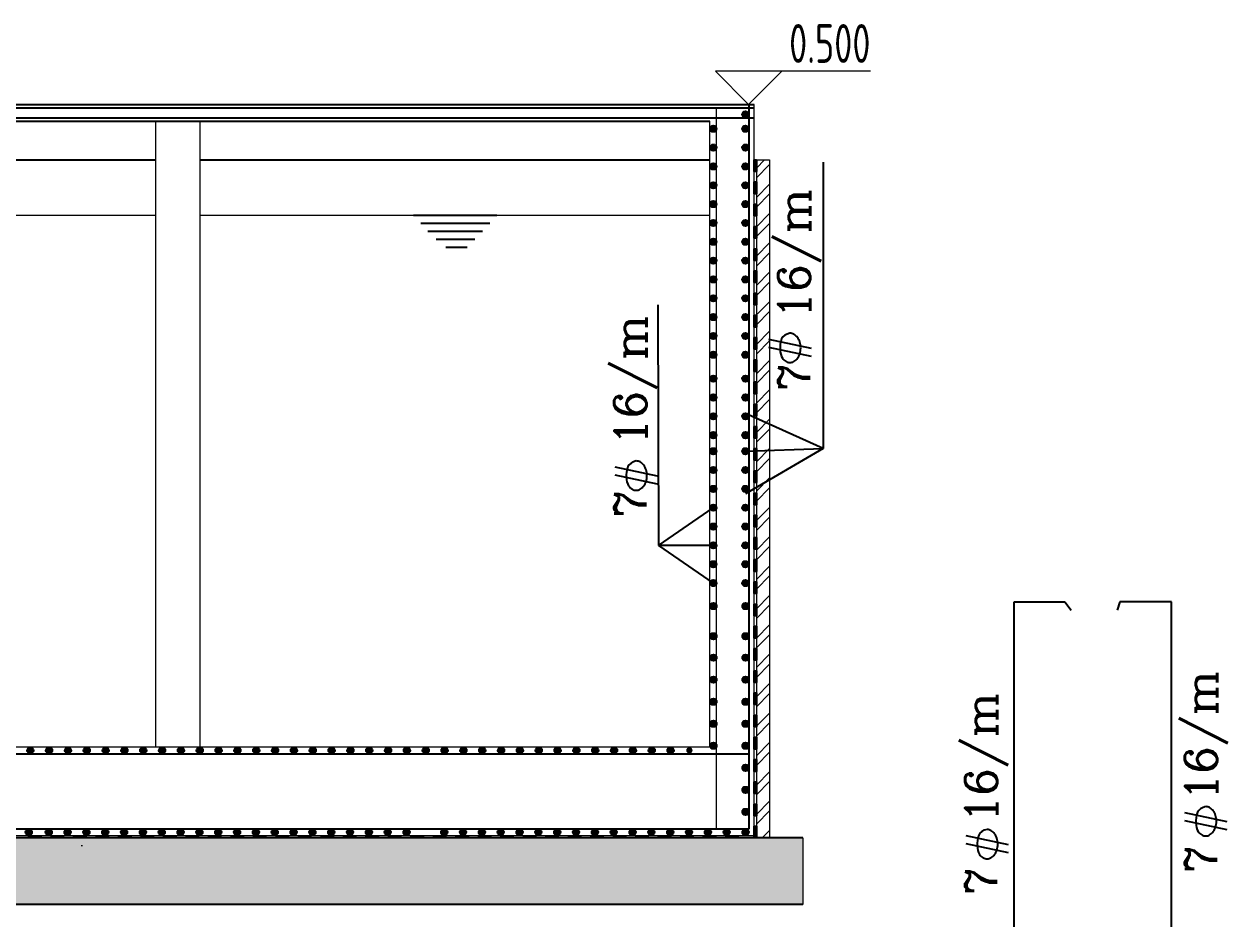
# Model space of a CAD drawing. Header units: metres. Extents: x 64 to 364, y 186 to 335.
# Drawn here: x 254.12 to 264.98, y 293.72 to 301.8 of the extents above; entities that cross this region are included whole.
import ezdxf
from ezdxf.enums import TextEntityAlignment as Align

# ---------------------------------------------------------------- set-up
doc = ezdxf.new("R2010")
doc.units = ezdxf.units.M
doc.header["$MEASUREMENT"] = 0
for name, color, linetype in [('91-TABLE-TEXT', 3, 'Continuous'), ('beam', 3, 'Continuous'), ('COLUMNS', 210, 'Continuous'), ('Conc Block', 253, 'Continuous'), ('DIMENSIONS', 2, 'Continuous'), ('HATCH', 252, 'Continuous'), ('Isolation', 30, 'Continuous'), ('PC', 8, 'Continuous'), ('RC', 1, 'Continuous'), ('STEEL', 5, 'Continuous'), ('Water', 4, 'Continuous'), ('YQ_ELEV', 200, 'Continuous')]:
    doc.layers.add(name, color=color, linetype=linetype)
doc.styles.add('ROMANC', font='romanc.shx')
doc.styles.add('YQ_ELEV', font='SUPEROS.SHX', dxfattribs={"width": 0.8, "bigfont": 'HZDX.SHX'})

# ---------------------------------------------------------------- blocks, each defined once
blk = doc.blocks.new('*U246')
at = {"layer": 'Isolation'}
blk.add_hatch(color=256, dxfattribs=at).paths.add_polyline_path([(-0.01, -0.053), (-0.01, 0.053), (0.01, 0.053), (0.01, -0.053)])
blk.add_lwpolyline([(0.01, 0.053), (0.01, -0.053), (-0.01, -0.053), (-0.01, 0.053)], close=True, dxfattribs=at)
blk = doc.blocks.new('*U247')
at = {"layer": 'HATCH', "color": 0, "linetype": 'ByBlock', "lineweight": -2, "transparency": 16777216}
for p in [(0, 6.014), (0, 5.814), (0, 5.613), (0, 5.413), (0, 5.212), (0, 5.012), (0, 4.811), (0, 4.611), (0, 4.41), (0, 4.21), (0, 4.009), (0, 3.809), (0, 3.608), (0, 3.408), (0, 3.207), (0, 3.007), (0, 2.807), (0, 2.606), (0, 2.406), (0, 2.205), (0, 2.005), (0, 1.804), (0, 1.604), (0, 1.403), (0, 1.203), (0, 1.002), (0, 0.802), (0, 0.601), (0, 0.401), (0, 0.2), (0, 0)]:
    blk.add_blockref('*U246', p, dxfattribs=at)

msp = doc.modelspace()

# ---------------------------------------------------------------- hatches: boundary and pattern name
at = {"layer": 'HATCH', "lineweight": 9}
h = msp.add_hatch(dxfattribs=at)
h.set_pattern_fill('ANSI32', color=256, scale=0.5)
h.paths.add_polyline_path([(260.8459, 300.5752), (260.7259, 300.5752), (260.7259, 300.4692), (260.7259, 294.4552), (260.8459, 294.4552)])
h.paths.add_polyline_path([(240.2859, 300.5752), (240.1659, 300.5752), (240.1659, 294.4552), (240.2859, 294.4552), (240.2859, 294.5613)])
h = msp.add_hatch(dxfattribs=at)
h.set_pattern_fill('AR-CONC', color=256)
h.set_pattern_definition([(50, (-94.388, 46.956), (7.1726, -0.62752), [0.75, -8.25]), (355, (-94.388, 46.956), (-1.38751, 7.52192), [0.6, -6.6]), (100.4514, (-93.79, 46.904), (5.78509, 6.8944), [0.6374, -7.01142]), (46.1842, (-94.388, 48.956), (10.67241, -1.6552), [1.125, -12.375]), (96.6356, (-93.498, 48.818), (9.34662, 9.74119), [0.9561, -10.51714]), (351.1842, (-94.388, 48.956), (9.34662, 9.7412), [0.9, -9.9]), (21, (-93.388, 48.456), (5.96907, -4.02619), [0.75, -8.25]), (326, (-93.388, 48.456), (2.43315, 7.2515), [0.6, -6.6]), (71.4514, (-92.89, 48.1207), (8.40222, 3.22531), [0.6374, -7.01142]), (37.5, (-94.3877, 46.9562), (0.121599, 3.328939), [0, -6.52, 0, -6.7, 0, -6.625]), (7.5, (-94.3877, 46.956), (2.630695, 3.944117), [0, -3.82, 0, -6.37, 0, -2.525]), (327.5, (-96.6177, 46.9562), (5.338224, -0.225549), [0, -2.5, 0, -7.8, 0, -10.35]), (317.5, (-97.6177, 46.956), (5.83186, 1.00105), [0, -3.25, 0, -5.18, 0, -7.35])])
h.paths.add_polyline_path([(260.5059, 294.4552), (260.4529, 294.4552), (240.5059, 294.4552), (240.5059, 294.1552), (260.5059, 294.1552)])
h.paths.add_polyline_path([(261.1459, 294.4552), (260.5059, 294.4552), (260.5059, 294.1552), (261.1459, 294.1552)])
h.paths.add_polyline_path([(240.5059, 294.4552), (239.8659, 294.4552), (239.8659, 294.1552), (240.5059, 294.1552)])
h = msp.add_hatch(dxfattribs=at)
h.set_pattern_fill('AR-CONC', color=256, scale=0.05)
h.set_pattern_definition([(50, (-94.3877, 46.95617), (0.3586301, -0.03137607), [0.0375, -0.4125]), (355, (-94.3877, 46.95617), (-0.06937567, 0.37609607), [0.03, -0.33]), (100.45144, (-94.35782, 46.95355), (0.28925442, 0.34472), [0.0318701, -0.35057106]), (46.1842, (-94.3877, 47.05617), (0.53362067, -0.08275964), [0.05625, -0.61875]), (96.63564, (-94.34324, 47.04927), (0.467331, 0.4870593), [0.0478052, -0.5258569]), (351.18416, (-94.3877, 47.05617), (0.467331, 0.4870593), [0.045, -0.495]), (21, (-94.3377, 47.03117), (0.29845353, -0.20130945), [0.0375, -0.4125]), (326, (-94.3377, 47.03117), (0.12165767, 0.36257502), [0.03, -0.33]), (71.451445, (-94.31284, 47.0144), (0.4201112, 0.16126558), [0.0318701, -0.35057106]), (37.5, (-94.38771, 46.95617), (0.006079928, 0.166446927), [0, -0.326, 0, -0.335, 0, -0.33125]), (7.5, (-94.38771, 46.95617), (0.13153477, 0.197205856), [0, -0.191, 0, -0.3185, 0, -0.12625]), (327.5, (-94.49921, 46.95617), (0.26691122, -0.011277436), [0, -0.125, 0, -0.39, 0, -0.5175]), (317.5, (-94.5492, 46.95617), (0.29159308, 0.05005249), [0, -0.1625, 0, -0.259, 0, -0.3675])])
h.paths.add_polyline_path([(261.1459, 294.4552), (260.5059, 294.4552), (260.5059, 293.8552), (261.1459, 293.8552)])
h.paths.add_polyline_path([(260.5059, 294.4552), (260.4529, 294.4552), (240.5059, 294.4552), (240.5059, 293.8552), (260.5059, 293.8552)])
h.paths.add_polyline_path([(240.5059, 294.4552), (239.8659, 294.4552), (239.8659, 293.8552), (240.5059, 293.8552)])
at = {"layer": 'Isolation'}
for points in [[(254.1599, 294.4752), (254.266, 294.4752), (254.266, 294.4552), (254.1599, 294.4552)], [(254.3629, 294.4752), (254.469, 294.4752), (254.469, 294.4552), (254.3629, 294.4552)], [(254.5659, 294.4752), (254.672, 294.4752), (254.672, 294.4552), (254.5659, 294.4552)], [(254.7689, 294.4752), (254.875, 294.4752), (254.875, 294.4552), (254.7689, 294.4552)], [(254.9719, 294.4752), (255.078, 294.4752), (255.078, 294.4552), (254.9719, 294.4552)], [(255.1749, 294.4752), (255.281, 294.4752), (255.281, 294.4552), (255.1749, 294.4552)], [(255.3779, 294.4752), (255.484, 294.4752), (255.484, 294.4552), (255.3779, 294.4552)], [(255.5809, 294.4752), (255.687, 294.4752), (255.687, 294.4552), (255.5809, 294.4552)], [(255.7839, 294.4752), (255.89, 294.4752), (255.89, 294.4552), (255.7839, 294.4552)], [(255.9869, 294.4752), (256.093, 294.4752), (256.093, 294.4552), (255.9869, 294.4552)], [(256.1899, 294.4752), (256.296, 294.4752), (256.296, 294.4552), (256.1899, 294.4552)], [(256.3929, 294.4752), (256.499, 294.4752), (256.499, 294.4552), (256.3929, 294.4552)], [(256.5959, 294.4752), (256.702, 294.4752), (256.702, 294.4552), (256.5959, 294.4552)], [(256.7989, 294.4752), (256.905, 294.4752), (256.905, 294.4552), (256.7989, 294.4552)], [(257.0019, 294.4752), (257.108, 294.4752), (257.108, 294.4552), (257.0019, 294.4552)], [(257.2049, 294.4752), (257.311, 294.4752), (257.311, 294.4552), (257.2049, 294.4552)], [(257.4079, 294.4752), (257.514, 294.4752), (257.514, 294.4552), (257.4079, 294.4552)], [(257.6109, 294.4752), (257.717, 294.4752), (257.717, 294.4552), (257.6109, 294.4552)], [(257.8139, 294.4752), (257.92, 294.4752), (257.92, 294.4552), (257.8139, 294.4552)], [(258.0169, 294.4752), (258.123, 294.4752), (258.123, 294.4552), (258.0169, 294.4552)], [(258.2199, 294.4752), (258.326, 294.4752), (258.326, 294.4552), (258.2199, 294.4552)], [(258.4229, 294.4752), (258.529, 294.4752), (258.529, 294.4552), (258.4229, 294.4552)], [(258.6259, 294.4752), (258.732, 294.4752), (258.732, 294.4552), (258.6259, 294.4552)], [(258.8289, 294.4752), (258.935, 294.4752), (258.935, 294.4552), (258.8289, 294.4552)], [(259.0319, 294.4752), (259.138, 294.4752), (259.138, 294.4552), (259.0319, 294.4552)], [(259.2349, 294.4752), (259.341, 294.4752), (259.341, 294.4552), (259.2349, 294.4552)], [(259.4379, 294.4752), (259.544, 294.4752), (259.544, 294.4552), (259.4379, 294.4552)], [(259.6409, 294.4752), (259.747, 294.4752), (259.747, 294.4552), (259.6409, 294.4552)], [(259.8439, 294.4752), (259.95, 294.4752), (259.95, 294.4552), (259.8439, 294.4552)], [(260.0469, 294.4752), (260.153, 294.4752), (260.153, 294.4552), (260.0469, 294.4552)], [(260.2499, 294.4752), (260.356, 294.4752), (260.356, 294.4552), (260.2499, 294.4552)], [(260.4529, 294.4752), (260.559, 294.4752), (260.559, 294.4552), (260.4529, 294.4552)]]:
    msp.add_hatch(color=256, dxfattribs=at).paths.add_polyline_path(points)
at = {"layer": 'STEEL', "ltscale": 0.2}
h = msp.add_hatch(color=256, dxfattribs=at)
h.paths.add_polyline_path([(260.6558, 300.9842), (260.5987, 300.9842, -1)])
h.paths.add_polyline_path([(260.6558, 300.9842, -1), (260.5987, 300.9842)])
h = msp.add_hatch(color=256, dxfattribs=at)
h.paths.add_polyline_path([(260.3657, 300.8557), (260.3087, 300.8557, -1)])
h.paths.add_polyline_path([(260.3657, 300.8557, -1), (260.3087, 300.8557)])
h = msp.add_hatch(color=256, dxfattribs=at)
h.paths.add_polyline_path([(260.6558, 300.8557), (260.5987, 300.8557, -1)])
h.paths.add_polyline_path([(260.6558, 300.8557, -1), (260.5987, 300.8557)])
h = msp.add_hatch(color=256, dxfattribs=at)
h.paths.add_polyline_path([(260.3657, 300.6857), (260.3087, 300.6857, -1)])
h.paths.add_polyline_path([(260.3657, 300.6857, -1), (260.3087, 300.6857)])
h = msp.add_hatch(color=256, dxfattribs=at)
h.paths.add_polyline_path([(260.6558, 300.6857), (260.5987, 300.6857, -1)])
h.paths.add_polyline_path([(260.6558, 300.6857, -1), (260.5987, 300.6857)])
h = msp.add_hatch(color=256, dxfattribs=at)
h.paths.add_polyline_path([(260.3657, 300.5157), (260.3087, 300.5157, -1)])
h.paths.add_polyline_path([(260.3657, 300.5157, -1), (260.3087, 300.5157)])
h = msp.add_hatch(color=256, dxfattribs=at)
h.paths.add_polyline_path([(260.6558, 300.5157), (260.5987, 300.5157, -1)])
h.paths.add_polyline_path([(260.6558, 300.5157, -1), (260.5987, 300.5157)])
h = msp.add_hatch(color=256, dxfattribs=at)
h.paths.add_polyline_path([(260.3657, 300.3457), (260.3087, 300.3457, -1)])
h.paths.add_polyline_path([(260.3657, 300.3457, -1), (260.3087, 300.3457)])
h = msp.add_hatch(color=256, dxfattribs=at)
h.paths.add_polyline_path([(260.6558, 300.3457), (260.5987, 300.3457, -1)])
h.paths.add_polyline_path([(260.6558, 300.3457, -1), (260.5987, 300.3457)])
h = msp.add_hatch(color=256, dxfattribs=at)
h.paths.add_polyline_path([(260.3657, 300.1757), (260.3087, 300.1757, -1)])
h.paths.add_polyline_path([(260.3657, 300.1757, -1), (260.3087, 300.1757)])
h = msp.add_hatch(color=256, dxfattribs=at)
h.paths.add_polyline_path([(260.6558, 300.1757), (260.5987, 300.1757, -1)])
h.paths.add_polyline_path([(260.6558, 300.1757, -1), (260.5987, 300.1757)])
h = msp.add_hatch(color=256, dxfattribs=at)
h.paths.add_polyline_path([(260.3657, 300.0057), (260.3087, 300.0057, -1)])
h.paths.add_polyline_path([(260.3657, 300.0057, -1), (260.3087, 300.0057)])
h = msp.add_hatch(color=256, dxfattribs=at)
h.paths.add_polyline_path([(260.6558, 300.0057), (260.5987, 300.0057, -1)])
h.paths.add_polyline_path([(260.6558, 300.0057, -1), (260.5987, 300.0057)])
h = msp.add_hatch(color=256, dxfattribs=at)
h.paths.add_polyline_path([(260.3657, 299.8357), (260.3087, 299.8357, -1)])
h.paths.add_polyline_path([(260.3657, 299.8357, -1), (260.3087, 299.8357)])
h = msp.add_hatch(color=256, dxfattribs=at)
h.paths.add_polyline_path([(260.6558, 299.8357), (260.5987, 299.8357, -1)])
h.paths.add_polyline_path([(260.6558, 299.8357, -1), (260.5987, 299.8357)])
h = msp.add_hatch(color=256, dxfattribs=at)
h.paths.add_polyline_path([(260.3657, 299.6657), (260.3087, 299.6657, -1)])
h.paths.add_polyline_path([(260.3657, 299.6657, -1), (260.3087, 299.6657)])
h = msp.add_hatch(color=256, dxfattribs=at)
h.paths.add_polyline_path([(260.6558, 299.6657), (260.5987, 299.6657, -1)])
h.paths.add_polyline_path([(260.6558, 299.6657, -1), (260.5987, 299.6657)])
h = msp.add_hatch(color=256, dxfattribs=at)
h.paths.add_polyline_path([(260.3657, 299.4957), (260.3087, 299.4957, -1)])
h.paths.add_polyline_path([(260.3657, 299.4957, -1), (260.3087, 299.4957)])
h = msp.add_hatch(color=256, dxfattribs=at)
h.paths.add_polyline_path([(260.6558, 299.4957), (260.5987, 299.4957, -1)])
h.paths.add_polyline_path([(260.6558, 299.4957, -1), (260.5987, 299.4957)])
h = msp.add_hatch(color=256, dxfattribs=at)
h.paths.add_polyline_path([(260.3657, 299.3257), (260.3087, 299.3257, -1)])
h.paths.add_polyline_path([(260.3657, 299.3257, -1), (260.3087, 299.3257)])
h = msp.add_hatch(color=256, dxfattribs=at)
h.paths.add_polyline_path([(260.6558, 299.3257), (260.5987, 299.3257, -1)])
h.paths.add_polyline_path([(260.6558, 299.3257, -1), (260.5987, 299.3257)])
h = msp.add_hatch(color=256, dxfattribs=at)
h.paths.add_polyline_path([(260.3657, 299.1557), (260.3087, 299.1557, -1)])
h.paths.add_polyline_path([(260.3657, 299.1557, -1), (260.3087, 299.1557)])
h = msp.add_hatch(color=256, dxfattribs=at)
h.paths.add_polyline_path([(260.6558, 299.1557), (260.5987, 299.1557, -1)])
h.paths.add_polyline_path([(260.6558, 299.1557, -1), (260.5987, 299.1557)])
h = msp.add_hatch(color=256, dxfattribs=at)
h.paths.add_polyline_path([(260.3657, 298.9857), (260.3087, 298.9857, -1)])
h.paths.add_polyline_path([(260.3657, 298.9857, -1), (260.3087, 298.9857)])
h = msp.add_hatch(color=256, dxfattribs=at)
h.paths.add_polyline_path([(260.6558, 298.9857), (260.5987, 298.9857, -1)])
h.paths.add_polyline_path([(260.6558, 298.9857, -1), (260.5987, 298.9857)])
h = msp.add_hatch(color=256, dxfattribs=at)
h.paths.add_polyline_path([(260.3657, 298.8157), (260.3087, 298.8157, -1)])
h.paths.add_polyline_path([(260.3657, 298.8157, -1), (260.3087, 298.8157)])
h = msp.add_hatch(color=256, dxfattribs=at)
h.paths.add_polyline_path([(260.6558, 298.8157), (260.5987, 298.8157, -1)])
h.paths.add_polyline_path([(260.6558, 298.8157, -1), (260.5987, 298.8157)])
h = msp.add_hatch(color=256, dxfattribs=at)
h.paths.add_polyline_path([(260.366, 298.6005), (260.3089, 298.6005, -1)])
h.paths.add_polyline_path([(260.366, 298.6005, -1), (260.3089, 298.6005)])
h = msp.add_hatch(color=256, dxfattribs=at)
h.paths.add_polyline_path([(260.656, 298.6005), (260.599, 298.6005, -1)])
h.paths.add_polyline_path([(260.656, 298.6005, -1), (260.599, 298.6005)])
h = msp.add_hatch(color=256, dxfattribs=at)
h.paths.add_polyline_path([(260.366, 298.4305), (260.3089, 298.4305, -1)])
h.paths.add_polyline_path([(260.366, 298.4305, -1), (260.3089, 298.4305)])
h = msp.add_hatch(color=256, dxfattribs=at)
h.paths.add_polyline_path([(260.656, 298.4305), (260.599, 298.4305, -1)])
h.paths.add_polyline_path([(260.656, 298.4305, -1), (260.599, 298.4305)])
h = msp.add_hatch(color=256, dxfattribs=at)
h.paths.add_polyline_path([(260.366, 298.2605), (260.3089, 298.2605, -1)])
h.paths.add_polyline_path([(260.366, 298.2605, -1), (260.3089, 298.2605)])
h = msp.add_hatch(color=256, dxfattribs=at)
h.paths.add_polyline_path([(260.656, 298.2605), (260.599, 298.2605, -1)])
h.paths.add_polyline_path([(260.656, 298.2605, -1), (260.599, 298.2605)])
h = msp.add_hatch(color=256, dxfattribs=at)
h.paths.add_polyline_path([(260.366, 298.0905), (260.3089, 298.0905, -1)])
h.paths.add_polyline_path([(260.366, 298.0905, -1), (260.3089, 298.0905)])
h = msp.add_hatch(color=256, dxfattribs=at)
h.paths.add_polyline_path([(260.656, 298.0905), (260.599, 298.0905, -1)])
h.paths.add_polyline_path([(260.656, 298.0905, -1), (260.599, 298.0905)])
h = msp.add_hatch(color=256, dxfattribs=at)
h.paths.add_polyline_path([(260.3657, 297.9457), (260.3087, 297.9457, -1)])
h.paths.add_polyline_path([(260.3657, 297.9457, -1), (260.3087, 297.9457)])
h = msp.add_hatch(color=256, dxfattribs=at)
h.paths.add_polyline_path([(260.6558, 297.9457), (260.5987, 297.9457, -1)])
h.paths.add_polyline_path([(260.6558, 297.9457, -1), (260.5987, 297.9457)])
h = msp.add_hatch(color=256, dxfattribs=at)
h.paths.add_polyline_path([(260.3657, 297.7757), (260.3087, 297.7757, -1)])
h.paths.add_polyline_path([(260.3657, 297.7757, -1), (260.3087, 297.7757)])
h = msp.add_hatch(color=256, dxfattribs=at)
h.paths.add_polyline_path([(260.6558, 297.7757), (260.5987, 297.7757, -1)])
h.paths.add_polyline_path([(260.6558, 297.7757, -1), (260.5987, 297.7757)])
h = msp.add_hatch(color=256, dxfattribs=at)
h.paths.add_polyline_path([(260.3657, 297.6057), (260.3087, 297.6057, -1)])
h.paths.add_polyline_path([(260.3657, 297.6057, -1), (260.3087, 297.6057)])
h = msp.add_hatch(color=256, dxfattribs=at)
h.paths.add_polyline_path([(260.6558, 297.6057), (260.5987, 297.6057, -1)])
h.paths.add_polyline_path([(260.6558, 297.6057, -1), (260.5987, 297.6057)])
h = msp.add_hatch(color=256, dxfattribs=at)
h.paths.add_polyline_path([(260.3657, 297.4357), (260.3087, 297.4357, -1)])
h.paths.add_polyline_path([(260.3657, 297.4357, -1), (260.3087, 297.4357)])
h = msp.add_hatch(color=256, dxfattribs=at)
h.paths.add_polyline_path([(260.6558, 297.4357), (260.5987, 297.4357, -1)])
h.paths.add_polyline_path([(260.6558, 297.4357, -1), (260.5987, 297.4357)])
h = msp.add_hatch(color=256, dxfattribs=at)
h.paths.add_polyline_path([(260.3657, 297.2657), (260.3087, 297.2657, -1)])
h.paths.add_polyline_path([(260.3657, 297.2657, -1), (260.3087, 297.2657)])
h = msp.add_hatch(color=256, dxfattribs=at)
h.paths.add_polyline_path([(260.6558, 297.2657), (260.5987, 297.2657, -1)])
h.paths.add_polyline_path([(260.6558, 297.2657, -1), (260.5987, 297.2657)])
h = msp.add_hatch(color=256, dxfattribs=at)
h.paths.add_polyline_path([(260.3657, 297.0957), (260.3087, 297.0957, -1)])
h.paths.add_polyline_path([(260.3657, 297.0957, -1), (260.3087, 297.0957)])
h = msp.add_hatch(color=256, dxfattribs=at)
h.paths.add_polyline_path([(260.6558, 297.0957), (260.5987, 297.0957, -1)])
h.paths.add_polyline_path([(260.6558, 297.0957, -1), (260.5987, 297.0957)])
h = msp.add_hatch(color=256, dxfattribs=at)
h.paths.add_polyline_path([(260.3657, 296.9257), (260.3087, 296.9257, -1)])
h.paths.add_polyline_path([(260.3657, 296.9257, -1), (260.3087, 296.9257)])
h = msp.add_hatch(color=256, dxfattribs=at)
h.paths.add_polyline_path([(260.6558, 296.9257), (260.5987, 296.9257, -1)])
h.paths.add_polyline_path([(260.6558, 296.9257, -1), (260.5987, 296.9257)])
h = msp.add_hatch(color=256, dxfattribs=at)
h.paths.add_polyline_path([(260.3657, 296.7557), (260.3087, 296.7557, -1)])
h.paths.add_polyline_path([(260.3657, 296.7557, -1), (260.3087, 296.7557)])
h = msp.add_hatch(color=256, dxfattribs=at)
h.paths.add_polyline_path([(260.6558, 296.7557), (260.5987, 296.7557, -1)])
h.paths.add_polyline_path([(260.6558, 296.7557, -1), (260.5987, 296.7557)])
h = msp.add_hatch(color=256, dxfattribs=at)
h.paths.add_polyline_path([(260.3668, 296.5475), (260.3098, 296.5475, -1)])
h.paths.add_polyline_path([(260.3668, 296.5475, -1), (260.3098, 296.5475)])
h = msp.add_hatch(color=256, dxfattribs=at)
h.paths.add_polyline_path([(260.6568, 296.5475), (260.5998, 296.5475, -1)])
h.paths.add_polyline_path([(260.6568, 296.5475, -1), (260.5998, 296.5475)])
h = msp.add_hatch(color=256, dxfattribs=at)
h.paths.add_polyline_path([(260.3668, 296.2759), (260.3098, 296.2759, -1)])
h.paths.add_polyline_path([(260.3668, 296.2759, -1), (260.3098, 296.2759)])
h = msp.add_hatch(color=256, dxfattribs=at)
h.paths.add_polyline_path([(260.6568, 296.2759), (260.5998, 296.2759, -1)])
h.paths.add_polyline_path([(260.6568, 296.2759, -1), (260.5998, 296.2759)])
h = msp.add_hatch(color=256, dxfattribs=at)
h.paths.add_polyline_path([(260.3668, 296.0821), (260.3098, 296.0821, -1)])
h.paths.add_polyline_path([(260.3668, 296.0821, -1), (260.3098, 296.0821)])
h = msp.add_hatch(color=256, dxfattribs=at)
h.paths.add_polyline_path([(260.6568, 296.0821), (260.5998, 296.0821, -1)])
h.paths.add_polyline_path([(260.6568, 296.0821, -1), (260.5998, 296.0821)])
h = msp.add_hatch(color=256, dxfattribs=at)
h.paths.add_polyline_path([(260.3668, 295.8833), (260.3098, 295.8833, -1)])
h.paths.add_polyline_path([(260.3668, 295.8833, -1), (260.3098, 295.8833)])
h = msp.add_hatch(color=256, dxfattribs=at)
h.paths.add_polyline_path([(260.6568, 295.8833), (260.5998, 295.8833, -1)])
h.paths.add_polyline_path([(260.6568, 295.8833, -1), (260.5998, 295.8833)])
h = msp.add_hatch(color=256, dxfattribs=at)
h.paths.add_polyline_path([(260.3668, 295.6845), (260.3098, 295.6845, -1)])
h.paths.add_polyline_path([(260.3668, 295.6845, -1), (260.3098, 295.6845)])
h = msp.add_hatch(color=256, dxfattribs=at)
h.paths.add_polyline_path([(260.6568, 295.6845), (260.5998, 295.6845, -1)])
h.paths.add_polyline_path([(260.6568, 295.6845, -1), (260.5998, 295.6845)])
h = msp.add_hatch(color=256, dxfattribs=at)
h.paths.add_polyline_path([(260.3668, 295.4858), (260.3098, 295.4858, -1)])
h.paths.add_polyline_path([(260.3668, 295.4858, -1), (260.3098, 295.4858)])
h = msp.add_hatch(color=256, dxfattribs=at)
h.paths.add_polyline_path([(260.6568, 295.4858), (260.5998, 295.4858, -1)])
h.paths.add_polyline_path([(260.6568, 295.4858, -1), (260.5998, 295.4858)])
h = msp.add_hatch(color=256, dxfattribs=at)
h.paths.add_polyline_path([(254.1429, 295.2459), (254.1999, 295.2459, 1)])
h.paths.add_polyline_path([(254.1429, 295.2459, 1), (254.1999, 295.2459)])
h = msp.add_hatch(color=256, dxfattribs=at)
h.paths.add_polyline_path([(254.3129, 295.2459), (254.3699, 295.2459, 1)])
h.paths.add_polyline_path([(254.3129, 295.2459, 1), (254.3699, 295.2459)])
h = msp.add_hatch(color=256, dxfattribs=at)
h.paths.add_polyline_path([(254.4829, 295.2459), (254.5399, 295.2459, 1)])
h.paths.add_polyline_path([(254.4829, 295.2459, 1), (254.5399, 295.2459)])
h = msp.add_hatch(color=256, dxfattribs=at)
h.paths.add_polyline_path([(254.6529, 295.2459), (254.7099, 295.2459, 1)])
h.paths.add_polyline_path([(254.6529, 295.2459, 1), (254.7099, 295.2459)])
h = msp.add_hatch(color=256, dxfattribs=at)
h.paths.add_polyline_path([(254.8229, 295.2459), (254.8799, 295.2459, 1)])
h.paths.add_polyline_path([(254.8229, 295.2459, 1), (254.8799, 295.2459)])
h = msp.add_hatch(color=256, dxfattribs=at)
h.paths.add_polyline_path([(254.9929, 295.2459), (255.0499, 295.2459, 1)])
h.paths.add_polyline_path([(254.9929, 295.2459, 1), (255.0499, 295.2459)])
h = msp.add_hatch(color=256, dxfattribs=at)
h.paths.add_polyline_path([(255.1629, 295.2459), (255.2199, 295.2459, 1)])
h.paths.add_polyline_path([(255.1629, 295.2459, 1), (255.2199, 295.2459)])
h = msp.add_hatch(color=256, dxfattribs=at)
h.paths.add_polyline_path([(255.3329, 295.2459), (255.3899, 295.2459, 1)])
h.paths.add_polyline_path([(255.3329, 295.2459, 1), (255.3899, 295.2459)])
h = msp.add_hatch(color=256, dxfattribs=at)
h.paths.add_polyline_path([(255.5029, 295.2459), (255.5599, 295.2459, 1)])
h.paths.add_polyline_path([(255.5029, 295.2459, 1), (255.5599, 295.2459)])
h = msp.add_hatch(color=256, dxfattribs=at)
h.paths.add_polyline_path([(255.6729, 295.2459), (255.7299, 295.2459, 1)])
h.paths.add_polyline_path([(255.6729, 295.2459, 1), (255.7299, 295.2459)])
h = msp.add_hatch(color=256, dxfattribs=at)
h.paths.add_polyline_path([(255.8429, 295.2459), (255.8999, 295.2459, 1)])
h.paths.add_polyline_path([(255.8429, 295.2459, 1), (255.8999, 295.2459)])
h = msp.add_hatch(color=256, dxfattribs=at)
h.paths.add_polyline_path([(256.0129, 295.2459), (256.0699, 295.2459, 1)])
h.paths.add_polyline_path([(256.0129, 295.2459, 1), (256.0699, 295.2459)])
h = msp.add_hatch(color=256, dxfattribs=at)
h.paths.add_polyline_path([(256.1829, 295.2459), (256.2399, 295.2459, 1)])
h.paths.add_polyline_path([(256.1829, 295.2459, 1), (256.2399, 295.2459)])
h = msp.add_hatch(color=256, dxfattribs=at)
h.paths.add_polyline_path([(256.3529, 295.2459), (256.4099, 295.2459, 1)])
h.paths.add_polyline_path([(256.3529, 295.2459, 1), (256.4099, 295.2459)])
h = msp.add_hatch(color=256, dxfattribs=at)
h.paths.add_polyline_path([(256.5229, 295.2459), (256.5799, 295.2459, 1)])
h.paths.add_polyline_path([(256.5229, 295.2459, 1), (256.5799, 295.2459)])
h = msp.add_hatch(color=256, dxfattribs=at)
h.paths.add_polyline_path([(256.6929, 295.2459), (256.7499, 295.2459, 1)])
h.paths.add_polyline_path([(256.6929, 295.2459, 1), (256.7499, 295.2459)])
h = msp.add_hatch(color=256, dxfattribs=at)
h.paths.add_polyline_path([(256.8629, 295.2459), (256.9199, 295.2459, 1)])
h.paths.add_polyline_path([(256.8629, 295.2459, 1), (256.9199, 295.2459)])
h = msp.add_hatch(color=256, dxfattribs=at)
h.paths.add_polyline_path([(257.0329, 295.2459), (257.0899, 295.2459, 1)])
h.paths.add_polyline_path([(257.0329, 295.2459, 1), (257.0899, 295.2459)])
h = msp.add_hatch(color=256, dxfattribs=at)
h.paths.add_polyline_path([(257.2029, 295.2459), (257.2599, 295.2459, 1)])
h.paths.add_polyline_path([(257.2029, 295.2459, 1), (257.2599, 295.2459)])
h = msp.add_hatch(color=256, dxfattribs=at)
h.paths.add_polyline_path([(257.3729, 295.2459), (257.4299, 295.2459, 1)])
h.paths.add_polyline_path([(257.3729, 295.2459, 1), (257.4299, 295.2459)])
h = msp.add_hatch(color=256, dxfattribs=at)
h.paths.add_polyline_path([(257.5429, 295.2459), (257.5999, 295.2459, 1)])
h.paths.add_polyline_path([(257.5429, 295.2459, 1), (257.5999, 295.2459)])
h = msp.add_hatch(color=256, dxfattribs=at)
h.paths.add_polyline_path([(257.7129, 295.2459), (257.7699, 295.2459, 1)])
h.paths.add_polyline_path([(257.7129, 295.2459, 1), (257.7699, 295.2459)])
h = msp.add_hatch(color=256, dxfattribs=at)
h.paths.add_polyline_path([(257.8829, 295.2459), (257.9399, 295.2459, 1)])
h.paths.add_polyline_path([(257.8829, 295.2459, 1), (257.9399, 295.2459)])
h = msp.add_hatch(color=256, dxfattribs=at)
h.paths.add_polyline_path([(258.0529, 295.2459), (258.1099, 295.2459, 1)])
h.paths.add_polyline_path([(258.0529, 295.2459, 1), (258.1099, 295.2459)])
h = msp.add_hatch(color=256, dxfattribs=at)
h.paths.add_polyline_path([(258.2229, 295.2459), (258.2799, 295.2459, 1)])
h.paths.add_polyline_path([(258.2229, 295.2459, 1), (258.2799, 295.2459)])
h = msp.add_hatch(color=256, dxfattribs=at)
h.paths.add_polyline_path([(258.3929, 295.2459), (258.4499, 295.2459, 1)])
h.paths.add_polyline_path([(258.3929, 295.2459, 1), (258.4499, 295.2459)])
h = msp.add_hatch(color=256, dxfattribs=at)
h.paths.add_polyline_path([(258.5629, 295.2459), (258.6199, 295.2459, 1)])
h.paths.add_polyline_path([(258.5629, 295.2459, 1), (258.6199, 295.2459)])
h = msp.add_hatch(color=256, dxfattribs=at)
h.paths.add_polyline_path([(258.7329, 295.2459), (258.7899, 295.2459, 1)])
h.paths.add_polyline_path([(258.7329, 295.2459, 1), (258.7899, 295.2459)])
h = msp.add_hatch(color=256, dxfattribs=at)
h.paths.add_polyline_path([(258.9029, 295.2459), (258.9599, 295.2459, 1)])
h.paths.add_polyline_path([(258.9029, 295.2459, 1), (258.9599, 295.2459)])
h = msp.add_hatch(color=256, dxfattribs=at)
h.paths.add_polyline_path([(259.0729, 295.2459), (259.1299, 295.2459, 1)])
h.paths.add_polyline_path([(259.0729, 295.2459, 1), (259.1299, 295.2459)])
h = msp.add_hatch(color=256, dxfattribs=at)
h.paths.add_polyline_path([(259.2429, 295.2459), (259.2999, 295.2459, 1)])
h.paths.add_polyline_path([(259.2429, 295.2459, 1), (259.2999, 295.2459)])
h = msp.add_hatch(color=256, dxfattribs=at)
h.paths.add_polyline_path([(259.4129, 295.2459), (259.4699, 295.2459, 1)])
h.paths.add_polyline_path([(259.4129, 295.2459, 1), (259.4699, 295.2459)])
h = msp.add_hatch(color=256, dxfattribs=at)
h.paths.add_polyline_path([(259.5829, 295.2459), (259.6399, 295.2459, 1)])
h.paths.add_polyline_path([(259.5829, 295.2459, 1), (259.6399, 295.2459)])
h = msp.add_hatch(color=256, dxfattribs=at)
h.paths.add_polyline_path([(259.7529, 295.2459), (259.8099, 295.2459, 1)])
h.paths.add_polyline_path([(259.7529, 295.2459, 1), (259.8099, 295.2459)])
h = msp.add_hatch(color=256, dxfattribs=at)
h.paths.add_polyline_path([(259.9229, 295.2459), (259.9799, 295.2459, 1)])
h.paths.add_polyline_path([(259.9229, 295.2459, 1), (259.9799, 295.2459)])
h = msp.add_hatch(color=256, dxfattribs=at)
h.paths.add_polyline_path([(260.0929, 295.2459), (260.1499, 295.2459, 1)])
h.paths.add_polyline_path([(260.0929, 295.2459, 1), (260.1499, 295.2459)])
h = msp.add_hatch(color=256, dxfattribs=at)
h.paths.add_polyline_path([(260.3668, 295.287), (260.3098, 295.287, -1)])
h.paths.add_polyline_path([(260.3668, 295.287, -1), (260.3098, 295.287)])
h = msp.add_hatch(color=256, dxfattribs=at)
h.paths.add_polyline_path([(260.6568, 295.287), (260.5998, 295.287, -1)])
h.paths.add_polyline_path([(260.6568, 295.287, -1), (260.5998, 295.287)])
h = msp.add_hatch(color=256, dxfattribs=at)
h.paths.add_polyline_path([(260.6568, 295.0882), (260.5998, 295.0882, -1)])
h.paths.add_polyline_path([(260.6568, 295.0882, -1), (260.5998, 295.0882)])
h = msp.add_hatch(color=256, dxfattribs=at)
h.paths.add_polyline_path([(260.6568, 294.8894), (260.5998, 294.8894, -1)])
h.paths.add_polyline_path([(260.6568, 294.8894, -1), (260.5998, 294.8894)])
h = msp.add_hatch(color=256, dxfattribs=at)
h.paths.add_polyline_path([(260.6568, 294.6906), (260.5998, 294.6906, -1)])
h.paths.add_polyline_path([(260.6568, 294.6906, -1), (260.5998, 294.6906)])
h = msp.add_hatch(color=256, dxfattribs=at)
h.paths.add_polyline_path([(254.129, 294.5066), (254.1861, 294.5066, 1)])
h.paths.add_polyline_path([(254.129, 294.5066, 1), (254.1861, 294.5066)])
h = msp.add_hatch(color=256, dxfattribs=at)
h.paths.add_polyline_path([(254.3096, 294.5061), (254.3667, 294.5061, 1)])
h.paths.add_polyline_path([(254.3096, 294.5061, 1), (254.3667, 294.5061)])
h = msp.add_hatch(color=256, dxfattribs=at)
h.paths.add_polyline_path([(254.4796, 294.5061), (254.5367, 294.5061, 1)])
h.paths.add_polyline_path([(254.4796, 294.5061, 1), (254.5367, 294.5061)])
h = msp.add_hatch(color=256, dxfattribs=at)
h.paths.add_polyline_path([(254.6496, 294.5061), (254.7067, 294.5061, 1)])
h.paths.add_polyline_path([(254.6496, 294.5061, 1), (254.7067, 294.5061)])
h = msp.add_hatch(color=256, dxfattribs=at)
h.paths.add_polyline_path([(254.8196, 294.5061), (254.8767, 294.5061, 1)])
h.paths.add_polyline_path([(254.8196, 294.5061, 1), (254.8767, 294.5061)])
h = msp.add_hatch(color=256, dxfattribs=at)
h.paths.add_polyline_path([(254.9896, 294.5061), (255.0467, 294.5061, 1)])
h.paths.add_polyline_path([(254.9896, 294.5061, 1), (255.0467, 294.5061)])
h = msp.add_hatch(color=256, dxfattribs=at)
h.paths.add_polyline_path([(255.1596, 294.5061), (255.2167, 294.5061, 1)])
h.paths.add_polyline_path([(255.1596, 294.5061, 1), (255.2167, 294.5061)])
h = msp.add_hatch(color=256, dxfattribs=at)
h.paths.add_polyline_path([(255.3296, 294.5061), (255.3867, 294.5061, 1)])
h.paths.add_polyline_path([(255.3296, 294.5061, 1), (255.3867, 294.5061)])
h = msp.add_hatch(color=256, dxfattribs=at)
h.paths.add_polyline_path([(255.4996, 294.5061), (255.5567, 294.5061, 1)])
h.paths.add_polyline_path([(255.4996, 294.5061, 1), (255.5567, 294.5061)])
h = msp.add_hatch(color=256, dxfattribs=at)
h.paths.add_polyline_path([(255.6696, 294.5061), (255.7267, 294.5061, 1)])
h.paths.add_polyline_path([(255.6696, 294.5061, 1), (255.7267, 294.5061)])
h = msp.add_hatch(color=256, dxfattribs=at)
h.paths.add_polyline_path([(255.8396, 294.5061), (255.8967, 294.5061, 1)])
h.paths.add_polyline_path([(255.8396, 294.5061, 1), (255.8967, 294.5061)])
h = msp.add_hatch(color=256, dxfattribs=at)
h.paths.add_polyline_path([(256.0096, 294.5061), (256.0667, 294.5061, 1)])
h.paths.add_polyline_path([(256.0096, 294.5061, 1), (256.0667, 294.5061)])
h = msp.add_hatch(color=256, dxfattribs=at)
h.paths.add_polyline_path([(256.1796, 294.5061), (256.2367, 294.5061, 1)])
h.paths.add_polyline_path([(256.1796, 294.5061, 1), (256.2367, 294.5061)])
h = msp.add_hatch(color=256, dxfattribs=at)
h.paths.add_polyline_path([(256.3496, 294.5061), (256.4067, 294.5061, 1)])
h.paths.add_polyline_path([(256.3496, 294.5061, 1), (256.4067, 294.5061)])
h = msp.add_hatch(color=256, dxfattribs=at)
h.paths.add_polyline_path([(256.5196, 294.5061), (256.5767, 294.5061, 1)])
h.paths.add_polyline_path([(256.5196, 294.5061, 1), (256.5767, 294.5061)])
h = msp.add_hatch(color=256, dxfattribs=at)
h.paths.add_polyline_path([(256.6896, 294.5061), (256.7467, 294.5061, 1)])
h.paths.add_polyline_path([(256.6896, 294.5061, 1), (256.7467, 294.5061)])
h = msp.add_hatch(color=256, dxfattribs=at)
h.paths.add_polyline_path([(256.8596, 294.5061), (256.9167, 294.5061, 1)])
h.paths.add_polyline_path([(256.8596, 294.5061, 1), (256.9167, 294.5061)])
h = msp.add_hatch(color=256, dxfattribs=at)
h.paths.add_polyline_path([(257.0296, 294.5061), (257.0867, 294.5061, 1)])
h.paths.add_polyline_path([(257.0296, 294.5061, 1), (257.0867, 294.5061)])
h = msp.add_hatch(color=256, dxfattribs=at)
h.paths.add_polyline_path([(257.1996, 294.5061), (257.2567, 294.5061, 1)])
h.paths.add_polyline_path([(257.1996, 294.5061, 1), (257.2567, 294.5061)])
h = msp.add_hatch(color=256, dxfattribs=at)
h.paths.add_polyline_path([(257.3696, 294.5061), (257.4267, 294.5061, 1)])
h.paths.add_polyline_path([(257.3696, 294.5061, 1), (257.4267, 294.5061)])
h = msp.add_hatch(color=256, dxfattribs=at)
h.paths.add_polyline_path([(257.5396, 294.5061), (257.5967, 294.5061, 1)])
h.paths.add_polyline_path([(257.5396, 294.5061, 1), (257.5967, 294.5061)])
h = msp.add_hatch(color=256, dxfattribs=at)
h.paths.add_polyline_path([(257.8796, 294.5061), (257.9367, 294.5061, 1)])
h.paths.add_polyline_path([(257.8796, 294.5061, 1), (257.9367, 294.5061)])
h = msp.add_hatch(color=256, dxfattribs=at)
h.paths.add_polyline_path([(258.0496, 294.5061), (258.1067, 294.5061, 1)])
h.paths.add_polyline_path([(258.0496, 294.5061, 1), (258.1067, 294.5061)])
h = msp.add_hatch(color=256, dxfattribs=at)
h.paths.add_polyline_path([(258.2196, 294.5061), (258.2767, 294.5061, 1)])
h.paths.add_polyline_path([(258.2196, 294.5061, 1), (258.2767, 294.5061)])
h = msp.add_hatch(color=256, dxfattribs=at)
h.paths.add_polyline_path([(258.3896, 294.5061), (258.4467, 294.5061, 1)])
h.paths.add_polyline_path([(258.3896, 294.5061, 1), (258.4467, 294.5061)])
h = msp.add_hatch(color=256, dxfattribs=at)
h.paths.add_polyline_path([(258.5596, 294.5061), (258.6167, 294.5061, 1)])
h.paths.add_polyline_path([(258.5596, 294.5061, 1), (258.6167, 294.5061)])
h = msp.add_hatch(color=256, dxfattribs=at)
h.paths.add_polyline_path([(258.7296, 294.5061), (258.7867, 294.5061, 1)])
h.paths.add_polyline_path([(258.7296, 294.5061, 1), (258.7867, 294.5061)])
h = msp.add_hatch(color=256, dxfattribs=at)
h.paths.add_polyline_path([(258.8996, 294.5061), (258.9567, 294.5061, 1)])
h.paths.add_polyline_path([(258.8996, 294.5061, 1), (258.9567, 294.5061)])
h = msp.add_hatch(color=256, dxfattribs=at)
h.paths.add_polyline_path([(259.0696, 294.5061), (259.1267, 294.5061, 1)])
h.paths.add_polyline_path([(259.0696, 294.5061, 1), (259.1267, 294.5061)])
h = msp.add_hatch(color=256, dxfattribs=at)
h.paths.add_polyline_path([(259.2396, 294.5061), (259.2967, 294.5061, 1)])
h.paths.add_polyline_path([(259.2396, 294.5061, 1), (259.2967, 294.5061)])
h = msp.add_hatch(color=256, dxfattribs=at)
h.paths.add_polyline_path([(259.4096, 294.5061), (259.4667, 294.5061, 1)])
h.paths.add_polyline_path([(259.4096, 294.5061, 1), (259.4667, 294.5061)])
h = msp.add_hatch(color=256, dxfattribs=at)
h.paths.add_polyline_path([(259.5796, 294.5061), (259.6367, 294.5061, 1)])
h.paths.add_polyline_path([(259.5796, 294.5061, 1), (259.6367, 294.5061)])
h = msp.add_hatch(color=256, dxfattribs=at)
h.paths.add_polyline_path([(259.7496, 294.5061), (259.8067, 294.5061, 1)])
h.paths.add_polyline_path([(259.7496, 294.5061, 1), (259.8067, 294.5061)])
h = msp.add_hatch(color=256, dxfattribs=at)
h.paths.add_polyline_path([(259.9196, 294.5061), (259.9767, 294.5061, 1)])
h.paths.add_polyline_path([(259.9196, 294.5061, 1), (259.9767, 294.5061)])
h = msp.add_hatch(color=256, dxfattribs=at)
h.paths.add_polyline_path([(260.0896, 294.5061), (260.1467, 294.5061, 1)])
h.paths.add_polyline_path([(260.0896, 294.5061, 1), (260.1467, 294.5061)])
h = msp.add_hatch(color=256, dxfattribs=at)
h.paths.add_polyline_path([(260.2596, 294.5061), (260.3167, 294.5061, 1)])
h.paths.add_polyline_path([(260.2596, 294.5061, 1), (260.3167, 294.5061)])
h = msp.add_hatch(color=256, dxfattribs=at)
h.paths.add_polyline_path([(260.4296, 294.5061), (260.4867, 294.5061, 1)])
h.paths.add_polyline_path([(260.4296, 294.5061, 1), (260.4867, 294.5061)])
h = msp.add_hatch(color=256, dxfattribs=at)
h.paths.add_polyline_path([(260.5996, 294.5061), (260.6567, 294.5061, 1)])
h.paths.add_polyline_path([(260.5996, 294.5061, 1), (260.6567, 294.5061)])

# ---------------------------------------------------------------- linework, layer by layer
at = {"lineweight": 9}
msp.add_line((260.7059, 300.5752), (260.8459, 300.5752), dxfattribs=at)
at = {"layer": 'beam'}
for p, q in [((250.7059, 300.5752), (255.3059, 300.5752)), ((255.7059, 300.5752), (260.3059, 300.5752))]:
    msp.add_line(p, q, dxfattribs=at)
at = {"layer": 'COLUMNS', "lineweight": 9}
for p, q in [((255.3059, 295.2752), (255.3059, 300.9252)), ((255.7059, 295.2752), (255.7059, 300.9252))]:
    msp.add_line(p, q, dxfattribs=at)
at = {"layer": 'Conc Block', "lineweight": 9}
for p, q in [((260.7259, 300.5752), (260.7259, 294.4552)), ((260.8459, 300.5752), (260.8459, 294.4552))]:
    msp.add_line(p, q, dxfattribs=at)
at = {"layer": 'DIMENSIONS'}
for p, q in [((261.3281, 300.5539), (261.3281, 297.9706)), ((259.8364, 299.2663), (259.8433, 297.0954)), ((261.2222, 298.8725), (260.8394, 298.9541)), ((261.2222, 298.8005), (260.8394, 298.8821)), ((261.3281, 297.9706), (260.6272, 298.2854)), ((260.6272, 297.9454), (261.3281, 297.9706)), ((261.3281, 297.9706), (260.6274, 297.5603)), ((259.834, 297.72), (259.4512, 297.8016)), ((259.834, 297.648), (259.4512, 297.7296)), ((259.8433, 297.0954), (260.3371, 297.4354)), ((260.3371, 297.0954), (259.8433, 297.0954)), ((259.8433, 297.0954), (260.3371, 296.7554)), ((264.9754, 294.6004), (264.5926, 294.682)), ((264.9754, 294.5285), (264.5926, 294.61)), ((263.0013, 294.3939), (262.6185, 294.4755)), ((263.0013, 294.3219), (262.6185, 294.4035))]:
    msp.add_line(p, q, dxfattribs=at)
for centre, major_axis, ratio, start_param, end_param in [((261.0294, 298.9532), (0.0779, 0.0256), 0.6715113, 1.3536921, 2.5954401), ((261.0294, 298.9532), (0.064, 0), 0.8847754, 1.0010544, 1.5707963), ((261.0032, 298.917), (0.1125, 0), 0.8847754, 0.5739799, 1.0010544), ((260.9616, 298.8932), (-0.1621, 0), 0.8847754, 3.4032805, 3.7155726), ((261.0556, 298.917), (0.0492, 0.1697), 0.6194377, 1.5056801, 2.6284376), ((260.8958, 298.8776), (0.2303, 0), 0.8847754, 0, 0.2616879), ((260.8958, 298.8776), (0.2303, 0), 0.8847754, -0.2616879, 0), ((261.0556, 298.8382), (-0.1125, 0), 0.8847754, 0.5739799, 1.0010544), ((261.0294, 298.802), (0.064, 0), 0.8847754, 4.1426471, 4.712389), ((261.0294, 298.802), (-0.064, 0), 0.8847754, 1.5707963, 2.1405382), ((261.0032, 298.8382), (0.1125, 0), 0.8847754, -1.0010544, -0.5739799), ((260.9616, 298.862), (0.1621, 0), 0.8847754, -0.5739799, -0.2616879), ((259.6674, 297.7645), (-0.0492, -0.1697), 0.6194377, 4.6472727, 5.7700303), ((259.6412, 297.8007), (-0.0779, -0.0256), 0.6715113, 4.4952848, 5.7370328), ((259.6412, 297.8007), (-0.064, 0), 0.8847754, 4.1426471, 4.712389), ((259.615, 297.7645), (-0.1125, 0), 0.8847754, 3.7155726, 4.1426471), ((259.5734, 297.7407), (-0.1621, 0), 0.8847754, 3.4032805, 3.7155726), ((259.5075, 297.7251), (-0.2303, 0), 0.8847754, 3.1415927, 3.4032805), ((259.5734, 297.7095), (-0.1621, 0), 0.8847754, 2.5676127, 2.8799048), ((259.5075, 297.7251), (-0.2303, 0), 0.8847754, 2.8799048, 3.1415927), ((259.6674, 297.6857), (-0.1125, 0), 0.8847754, 0.5739799, 1.0010544), ((259.6412, 297.6496), (-0.064, 0), 0.8847754, 1.0010544, 1.5707963), ((259.6412, 297.6496), (-0.064, 0), 0.8847754, 1.5707963, 2.1405382), ((259.615, 297.6857), (-0.1125, 0), 0.8847754, 2.1405382, 2.5676127), ((264.7826, 294.6811), (0.0779, 0.0256), 0.6715113, 1.3536921, 2.5954401), ((264.7826, 294.6811), (0.064, 0), 0.8847754, 1.0010544, 1.5707963), ((264.7564, 294.6449), (0.1125, 0), 0.8847754, 0.5739799, 1.0010544), ((264.8088, 294.6449), (0.0492, 0.1697), 0.6194377, 1.5056801, 2.6284376), ((264.7148, 294.6211), (-0.1621, 0), 0.8847754, 3.4032805, 3.7155726), ((264.6489, 294.6055), (-0.2303, 0), 0.8847754, 3.1415927, 3.4032805), ((262.8085, 294.4745), (0.0779, 0.0256), 0.6715113, 1.3536921, 2.5954401), ((262.8085, 294.4745), (0.064, 0), 0.8847754, 1.0010544, 1.5707963), ((262.7824, 294.4384), (0.1125, 0), 0.8847754, 0.5739799, 1.0010544), ((264.8088, 294.5661), (-0.1125, 0), 0.8847754, 0.5739799, 1.0010544), ((264.7564, 294.5661), (0.1125, 0), 0.8847754, -1.0010544, -0.5739799), ((264.7148, 294.5899), (-0.1621, 0), 0.8847754, 2.5676127, 2.8799048), ((264.6489, 294.6055), (-0.2303, 0), 0.8847754, 2.8799048, 3.1415927), ((262.8347, 294.4384), (0.0492, 0.1697), 0.6194377, 1.5056801, 2.6284376), ((262.7408, 294.4146), (-0.1621, 0), 0.8847754, 3.4032805, 3.7155726), ((262.6749, 294.399), (-0.2303, 0), 0.8847754, 3.1415927, 3.4032805), ((262.6749, 294.399), (-0.2303, 0), 0.8847754, 2.8799048, 3.1415927), ((264.7826, 294.53), (-0.064, 0), 0.8847754, 1.0010544, 1.5707963), ((264.7826, 294.53), (0.064, 0), 0.8847754, 4.712389, 5.2821309), ((262.8347, 294.3596), (-0.1125, 0), 0.8847754, 0.5739799, 1.0010544), ((262.7824, 294.3596), (0.1125, 0), 0.8847754, -1.0010544, -0.5739799), ((262.7408, 294.3834), (-0.1621, 0), 0.8847754, 2.5676127, 2.8799048), ((262.8085, 294.3234), (-0.064, 0), 0.8847754, 1.0010544, 1.5707963), ((262.8085, 294.3234), (0.064, 0), 0.8847754, 4.712389, 5.2821309)]:
    msp.add_ellipse(centre, major_axis=major_axis, ratio=ratio, start_param=start_param, end_param=end_param, dxfattribs=at)
at = {"layer": 'HATCH', "lineweight": 9}
msp.add_line((261.1459, 294.4552), (261.1459, 293.8552), dxfattribs=at)
at = {"layer": 'Isolation'}
for points in [[(254.266, 294.4552), (254.1599, 294.4552), (254.1599, 294.4752), (254.266, 294.4752)], [(254.469, 294.4552), (254.3629, 294.4552), (254.3629, 294.4752), (254.469, 294.4752)], [(254.672, 294.4552), (254.5659, 294.4552), (254.5659, 294.4752), (254.672, 294.4752)], [(254.875, 294.4552), (254.7689, 294.4552), (254.7689, 294.4752), (254.875, 294.4752)], [(255.078, 294.4552), (254.9719, 294.4552), (254.9719, 294.4752), (255.078, 294.4752)], [(255.281, 294.4552), (255.1749, 294.4552), (255.1749, 294.4752), (255.281, 294.4752)], [(255.484, 294.4552), (255.3779, 294.4552), (255.3779, 294.4752), (255.484, 294.4752)], [(255.687, 294.4552), (255.5809, 294.4552), (255.5809, 294.4752), (255.687, 294.4752)], [(255.89, 294.4552), (255.7839, 294.4552), (255.7839, 294.4752), (255.89, 294.4752)], [(256.093, 294.4552), (255.9869, 294.4552), (255.9869, 294.4752), (256.093, 294.4752)], [(256.296, 294.4552), (256.1899, 294.4552), (256.1899, 294.4752), (256.296, 294.4752)], [(256.499, 294.4552), (256.3929, 294.4552), (256.3929, 294.4752), (256.499, 294.4752)], [(256.702, 294.4552), (256.5959, 294.4552), (256.5959, 294.4752), (256.702, 294.4752)], [(256.905, 294.4552), (256.7989, 294.4552), (256.7989, 294.4752), (256.905, 294.4752)], [(257.108, 294.4552), (257.0019, 294.4552), (257.0019, 294.4752), (257.108, 294.4752)], [(257.311, 294.4552), (257.2049, 294.4552), (257.2049, 294.4752), (257.311, 294.4752)], [(257.514, 294.4552), (257.4079, 294.4552), (257.4079, 294.4752), (257.514, 294.4752)], [(257.717, 294.4552), (257.6109, 294.4552), (257.6109, 294.4752), (257.717, 294.4752)], [(257.92, 294.4552), (257.8139, 294.4552), (257.8139, 294.4752), (257.92, 294.4752)], [(258.123, 294.4552), (258.0169, 294.4552), (258.0169, 294.4752), (258.123, 294.4752)], [(258.326, 294.4552), (258.2199, 294.4552), (258.2199, 294.4752), (258.326, 294.4752)], [(258.529, 294.4552), (258.4229, 294.4552), (258.4229, 294.4752), (258.529, 294.4752)], [(258.732, 294.4552), (258.6259, 294.4552), (258.6259, 294.4752), (258.732, 294.4752)], [(258.935, 294.4552), (258.8289, 294.4552), (258.8289, 294.4752), (258.935, 294.4752)], [(259.138, 294.4552), (259.0319, 294.4552), (259.0319, 294.4752), (259.138, 294.4752)], [(259.341, 294.4552), (259.2349, 294.4552), (259.2349, 294.4752), (259.341, 294.4752)], [(259.544, 294.4552), (259.4379, 294.4552), (259.4379, 294.4752), (259.544, 294.4752)], [(259.747, 294.4552), (259.6409, 294.4552), (259.6409, 294.4752), (259.747, 294.4752)], [(259.95, 294.4552), (259.8439, 294.4552), (259.8439, 294.4752), (259.95, 294.4752)], [(260.153, 294.4552), (260.0469, 294.4552), (260.0469, 294.4752), (260.153, 294.4752)], [(260.356, 294.4552), (260.2499, 294.4552), (260.2499, 294.4752), (260.356, 294.4752)], [(260.559, 294.4552), (260.4529, 294.4552), (260.4529, 294.4752), (260.559, 294.4752)]]:
    msp.add_lwpolyline(points, close=True, dxfattribs=at)
at = {"layer": 'PC'}
for p, q in [((261.1459, 294.4552), (239.8659, 294.4552)), ((261.1459, 293.8552), (239.8659, 293.8552))]:
    msp.add_line(p, q, dxfattribs=at)
at = {"layer": 'RC'}
for p, q in [((240.3059, 301.0752), (260.7059, 301.0752)), ((240.7059, 300.9252), (260.3059, 300.9252))]:
    msp.add_line(p, q, dxfattribs=at)
at = {"layer": 'RC', "lineweight": 9}
for p, q in [((260.7059, 294.4752), (260.7059, 301.0752)), ((260.3059, 295.2752), (260.3059, 300.9252)), ((260.3059, 295.2752), (240.7059, 295.2752)), ((260.7059, 294.4752), (240.3059, 294.4752))]:
    msp.add_line(p, q, dxfattribs=at)
at = {"layer": 'STEEL'}
for p, q in [((240.3659, 301.0452), (260.7059, 301.0452)), ((260.657, 301.0752), (260.657, 294.5352)), ((240.3659, 300.9552), (260.7059, 300.9552)), ((263.0526, 291.1574), (263.0526, 296.5874)), ((263.0526, 296.5874), (263.5113, 296.5874)), ((263.5113, 296.5874), (263.5674, 296.5108)), ((264.0059, 296.5874), (263.9818, 296.5114)), ((264.4721, 296.5874), (264.0059, 296.5874)), ((264.4721, 292.0046), (264.4721, 296.5874)), ((247.6059, 295.2152), (260.657, 295.2152)), ((260.657, 294.5352), (247.8059, 294.5352))]:
    msp.add_line(p, q, dxfattribs=at)
at = {"layer": 'STEEL', "lineweight": 9}
msp.add_line((260.3659, 294.5352), (260.3659, 301.0452), dxfattribs=at)
at = {"layer": 'STEEL'}
for centre in [(260.6272, 300.984), (260.3371, 300.8554), (260.6272, 300.8554), (260.3371, 300.6854), (260.6272, 300.6854), (260.3371, 300.5154), (260.6272, 300.5154), (260.3371, 300.3454), (260.6272, 300.3454), (260.3371, 300.1754), (260.6272, 300.1754), (260.3371, 300.0054), (260.6272, 300.0054), (260.3371, 299.8354), (260.6272, 299.8354), (260.3371, 299.6654), (260.6272, 299.6654), (260.3371, 299.4954), (260.6272, 299.4954), (260.3371, 299.3254), (260.6272, 299.3254), (260.3371, 299.1554), (260.6272, 299.1554), (260.3371, 298.9854), (260.6272, 298.9854), (260.3371, 298.8154), (260.6272, 298.8154), (260.3373, 298.6003), (260.6274, 298.6003), (260.3373, 298.4303), (260.6274, 298.4303), (260.3373, 298.2603), (260.6274, 298.2603), (260.3373, 298.0903), (260.6274, 298.0903), (260.3371, 297.9454), (260.6272, 297.9454), (260.3371, 297.7754), (260.6272, 297.7754), (260.3371, 297.6054), (260.6272, 297.6054), (260.3371, 297.4354), (260.6272, 297.4354), (260.3371, 297.2654), (260.6272, 297.2654), (260.3371, 297.0954), (260.6272, 297.0954), (260.3371, 296.9254), (260.6272, 296.9254), (260.3371, 296.7554), (260.6272, 296.7554), (260.3382, 296.5472), (260.6282, 296.5472), (260.3382, 296.2757), (260.6282, 296.2757), (260.3382, 296.0818), (260.3382, 296.0818), (260.6282, 296.0818), (260.6282, 296.0818), (260.3382, 295.8831), (260.3382, 295.8831), (260.6282, 295.8831), (260.6282, 295.8831), (260.3382, 295.6843), (260.3382, 295.6843), (260.6282, 295.6843), (260.6282, 295.6843), (260.3382, 295.4855), (260.3382, 295.4855), (260.6282, 295.4855), (260.6282, 295.4855), (254.1715, 295.2456), (254.3415, 295.2456), (254.5115, 295.2456), (254.6815, 295.2456), (254.8515, 295.2456), (255.0215, 295.2456), (255.1915, 295.2456), (255.3615, 295.2456), (255.5315, 295.2456), (255.7015, 295.2456), (255.8715, 295.2456), (256.0415, 295.2456), (256.2115, 295.2456), (256.3815, 295.2456), (256.5515, 295.2456), (256.7215, 295.2456), (256.8915, 295.2456), (257.0615, 295.2456), (257.2315, 295.2456), (257.4015, 295.2456), (257.5715, 295.2456), (257.7415, 295.2456), (257.9115, 295.2456), (258.0815, 295.2456), (258.2515, 295.2456), (258.4215, 295.2456), (258.5915, 295.2456), (258.7615, 295.2456), (258.9315, 295.2456), (259.1015, 295.2456), (259.2715, 295.2456), (259.4415, 295.2456), (259.6115, 295.2456), (259.7815, 295.2456), (259.9515, 295.2456), (260.3382, 295.2867), (260.3382, 295.2867), (260.6282, 295.2867), (260.6282, 295.2867), (260.6282, 295.0879), (260.6282, 295.0879), (260.6282, 294.8891), (260.6282, 294.8891), (260.6282, 294.6904), (260.6282, 294.6904), (254.1577, 294.5064), (254.3382, 294.5058), (254.5082, 294.5058), (254.6782, 294.5058), (254.8482, 294.5058), (255.0182, 294.5058), (255.1882, 294.5058), (255.3582, 294.5058), (255.5282, 294.5058), (255.6982, 294.5058), (255.8682, 294.5058), (256.0382, 294.5058), (256.2082, 294.5058), (256.3782, 294.5058), (256.5482, 294.5058), (256.7182, 294.5058), (256.8882, 294.5058), (257.0582, 294.5058), (257.2282, 294.5058), (257.3982, 294.5058), (257.5682, 294.5058), (257.9082, 294.5058), (258.0782, 294.5058), (258.2482, 294.5058), (258.4182, 294.5058), (258.5882, 294.5058), (258.7582, 294.5058), (258.9282, 294.5058), (259.0982, 294.5058), (259.2682, 294.5058), (259.4382, 294.5058), (259.6082, 294.5058), (259.7782, 294.5058), (259.9482, 294.5058), (260.1182, 294.5058), (260.2882, 294.5058), (260.4582, 294.5058), (260.6282, 294.5058)]:
    msp.add_circle(centre, 0.0288, dxfattribs=at)
at = {"layer": 'Water', "lineweight": 9}
for p, q in [((250.7059, 300.0752), (255.3059, 300.0752)), ((255.7059, 300.0752), (260.3059, 300.0752))]:
    msp.add_line(p, q, dxfattribs=at)
at = {"layer": 'Water', "lineweight": -3}
for p, q in [((257.6315, 300.0752), (258.3835, 300.0752)), ((257.6315, 300.0752), (258.3835, 300.0752)), ((257.6961, 300.0033), (258.3193, 300.0033)), ((257.6961, 300.0033), (258.3193, 300.0033)), ((257.7607, 299.9315), (258.2552, 299.9315)), ((257.7607, 299.9315), (258.2552, 299.9315)), ((257.8356, 299.8597), (258.1837, 299.8597)), ((257.9216, 299.7878), (258.116, 299.7878))]:
    msp.add_line(p, q, dxfattribs=at)
at = {"layer": 'YQ_ELEV', "lineweight": 9}
msp.add_lwpolyline([(261.7559, 301.3752), (260.3559, 301.3752), (260.6559, 301.0752), (260.9559, 301.3752)], dxfattribs=at)

# ---------------------------------------------------------------- block references
at = {"layer": 'HATCH', "lineweight": 9}
msp.add_blockref('*U247', (260.7159, 294.5082), dxfattribs=at)

# ---------------------------------------------------------------- texts
at = {"layer": '91-TABLE-TEXT', "style": 'ROMANC'}
for p in [(261.0881, 299.4046), (259.609, 298.2618), (264.7613, 295.0551), (262.7763, 294.8571)]:
    msp.add_text('7  16/m', height=0.29066, rotation=90, dxfattribs=at).set_placement(p, align=Align.MIDDLE)
at = {"layer": 'YQ_ELEV', "color": 7, "lineweight": 9, "style": 'YQ_ELEV', "width": 0.8}
msp.add_text('0.500', height=0.35, dxfattribs=at).set_placement((261.7559, 301.6252), align=Align.MIDDLE_RIGHT)

doc.saveas('drawing.dxf')
